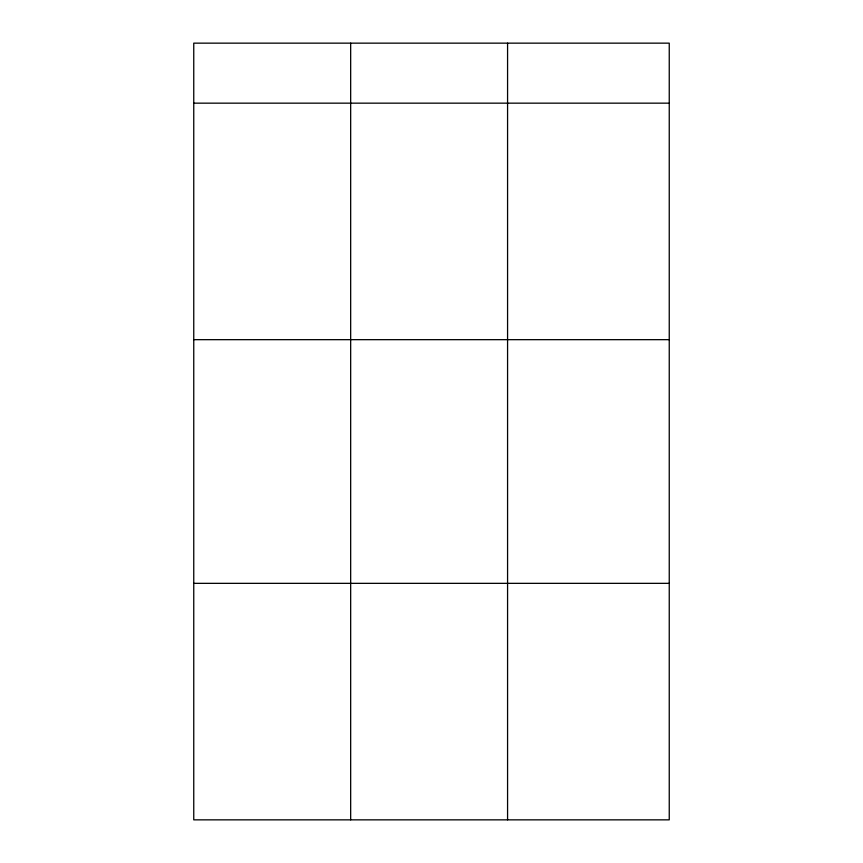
<?xml version="1.0" encoding="UTF-8"?>
<svg xmlns="http://www.w3.org/2000/svg" width="863" height="863" viewBox="0 0 863 863"><rect width="100%" height="100%" fill="white"/><g stroke="black" fill="none" stroke-linecap="round" stroke-linejoin="round"><path stroke-width="1.29" d="M669.246 103.161L669.246 819.85L193.754 819.85L193.754 43.15L669.246 43.15L669.246 103.161L193.754 103.161M193.754 339.666L669.246 339.666M193.754 583.345L669.246 583.345M507.573 43.15L507.573 819.85M350.669 43.15L350.669 819.85"/></g></svg>
